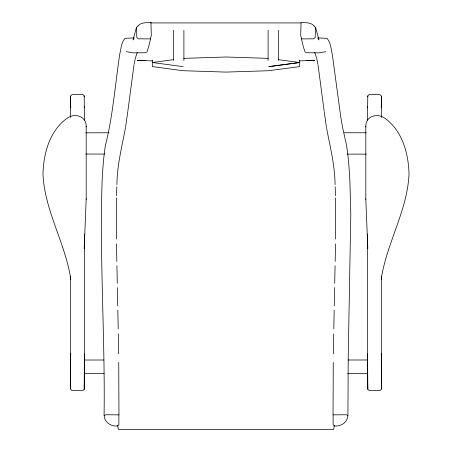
<?xml version="1.0" encoding="UTF-8"?>
<svg xmlns="http://www.w3.org/2000/svg" width="452" height="452" viewBox="0 0 452 452"><rect width="100%" height="100%" fill="white"/><g stroke="black" fill="none" stroke-linecap="round" stroke-linejoin="round"><path stroke-width="0.68" d="M84.394 234.068L84.394 378.527L84.208 389.285L82.722 390.72L71.958 390.534L70.523 389.048L70.523 276.082M70.523 117.514L70.523 96.123L71.958 94.637L82.722 94.451L84.208 95.886L84.394 120.622M70.71 106.887L70.71 107.887L70.523 96.123M84.208 389.285L84.394 353.888M84.208 96.92L84.208 95.886M84.394 107.649L84.394 106.644M84.196 248.425L86.179 199.405L86.179 126.272C86.287 116.147 74.8 112.695 67.291 118.108C49.776 130.498 43.522 153.268 42.996 173.76L42.996 174.41C44.714 211.011 65.489 243.323 70.806 279.336M367.804 248.425L365.821 199.405L365.821 126.272C365.713 116.147 377.2 112.695 384.708 118.108C402.223 130.498 408.478 153.268 409.003 173.76L409.003 174.41C407.286 211.011 386.511 243.323 381.194 279.336M367.606 234.068L367.606 378.527L367.792 389.285L369.278 390.72L380.042 390.534L381.477 389.048L381.477 276.082M104.079 415.767C105.186 337.096 99.412 258.437 102.152 179.794C102.796 168.24 103.581 156.68 105.469 145.25C112.943 115.435 115.192 84.671 119.701 54.347C121.147 49.042 121.04 42.511 125.051 38.33L134.182 37.923M118.966 414.879L118.74 362.408M333.26 362.408L333.034 414.879M70.523 365.335L70.71 353.656L70.523 389.048M116.384 197.835L116.39 239.08M333.35 353.939L333.712 333.825M333.802 328.971L334.169 310.072M367.606 107.649L367.792 95.886L369.278 94.451L380.042 94.637L381.477 96.123L381.477 117.514M381.477 96.123L381.29 107.887L381.29 106.887M335.52 243.86L335.158 261.459M335.61 239.08L335.616 197.835M334.254 305.851L334.621 287.568M334.706 283.347L335.073 265.697M314.112 25.973C311.01 22.148 305.422 22.736 301.038 22.6L300.704 35.375L301.535 38.912L313.711 38.821L315.202 37.443L315.462 27.397L314.038 26.041M116.469 195.75L116.836 186.716M116.932 184.653C117.108 165.494 121.854 146.94 125.396 128.244M127.797 111.458L133.978 64.913M125.515 127.577L127.701 112.13M134.114 64.246L135.312 58.218L137.255 52.455M150.923 22.786L150.962 22.6C146.578 22.736 140.99 22.148 137.888 25.973M136.447 27.453L133.063 39.929M150.578 38.736L148.764 46.432L146.951 51.957M117.684 425.886L118.876 424.694L118.876 414.857L106.7 414.766L105.118 414.879L104.18 415.812C104.587 422.524 111.294 426.835 117.684 425.886L117.684 425.372L118.317 429.4L333.683 429.4L334.356 425.343L334.316 425.886C340.706 426.835 347.413 422.524 347.82 415.812L346.882 414.879L345.3 414.766L333.124 414.857L333.124 424.694L334.316 425.886M137.962 26.041L136.538 27.397L136.798 37.443L138.289 38.821L150.465 38.912L151.296 35.375L150.962 22.6M133.165 39.171L134.046 38.697M146.465 52.217L145.493 52.743L133.317 52.861L126.204 51.686M325.796 51.686L318.683 52.861L306.507 52.743L305.535 52.217M173.54 59.664L152.318 62.512L183.122 66.642M299.682 62.512L268.787 66.642L299.682 62.517L278.398 59.664M311.112 60.404L306.891 60.404L314.626 60.393L299.608 60.901M183.828 58.359L226 57.003L268.087 58.359M85.823 132.826L108.972 132.764M150.974 22.916L301.026 22.916M140.888 60.404L145.109 60.404L137.374 60.393L152.392 60.901M344.221 132.764L366.205 132.764M85.818 154.047L104.638 154.047M103.943 360.012L84.422 360.012L84.422 373.386L104.062 373.397M348.057 360.001L367.578 359.99L367.578 373.403L347.656 373.403M347.362 154.104L366.182 154.138M317.818 37.923L326.949 38.33C330.96 42.511 330.853 49.042 332.299 54.347L340.774 117.108L342.543 127.244L346.531 145.25L347.56 152.341L348.633 161.573L349.848 179.794L350.792 214.09L348.226 356.747L347.921 415.767M317.954 38.697L318.835 39.171M318.937 39.929L315.552 27.453M305.049 51.957L303.236 46.432L301.422 38.736M314.745 52.455L316.688 58.218L317.886 64.246M326.604 128.244C330.146 146.94 334.892 165.494 335.068 184.653M324.299 112.13L326.485 127.577M318.022 64.913L324.203 111.458M335.164 186.716L335.531 195.75M116.842 261.459L116.48 243.86M116.927 265.697L117.294 283.347M117.379 287.568L117.746 305.851M117.831 310.072L118.198 328.971M381.477 365.335L381.29 353.656L381.477 389.048M118.288 333.825L118.65 353.939M367.606 353.888L367.792 389.285M367.792 95.886L367.792 96.92M367.606 106.644L367.606 120.622M365.821 126.272L365.821 126.922M365.821 198.756L365.821 199.405M299.682 60.065L299.682 66.585L268.787 70.715L226 72.094L183.122 70.715L152.318 66.585L152.318 60.065M278.63 30.324L278.63 60.517M268.104 30.324L268.104 60.517M183.896 30.324L183.896 60.517M173.37 30.324L173.37 60.517M86.179 126.272L86.179 126.922M86.179 198.756L86.179 199.405"/></g></svg>
